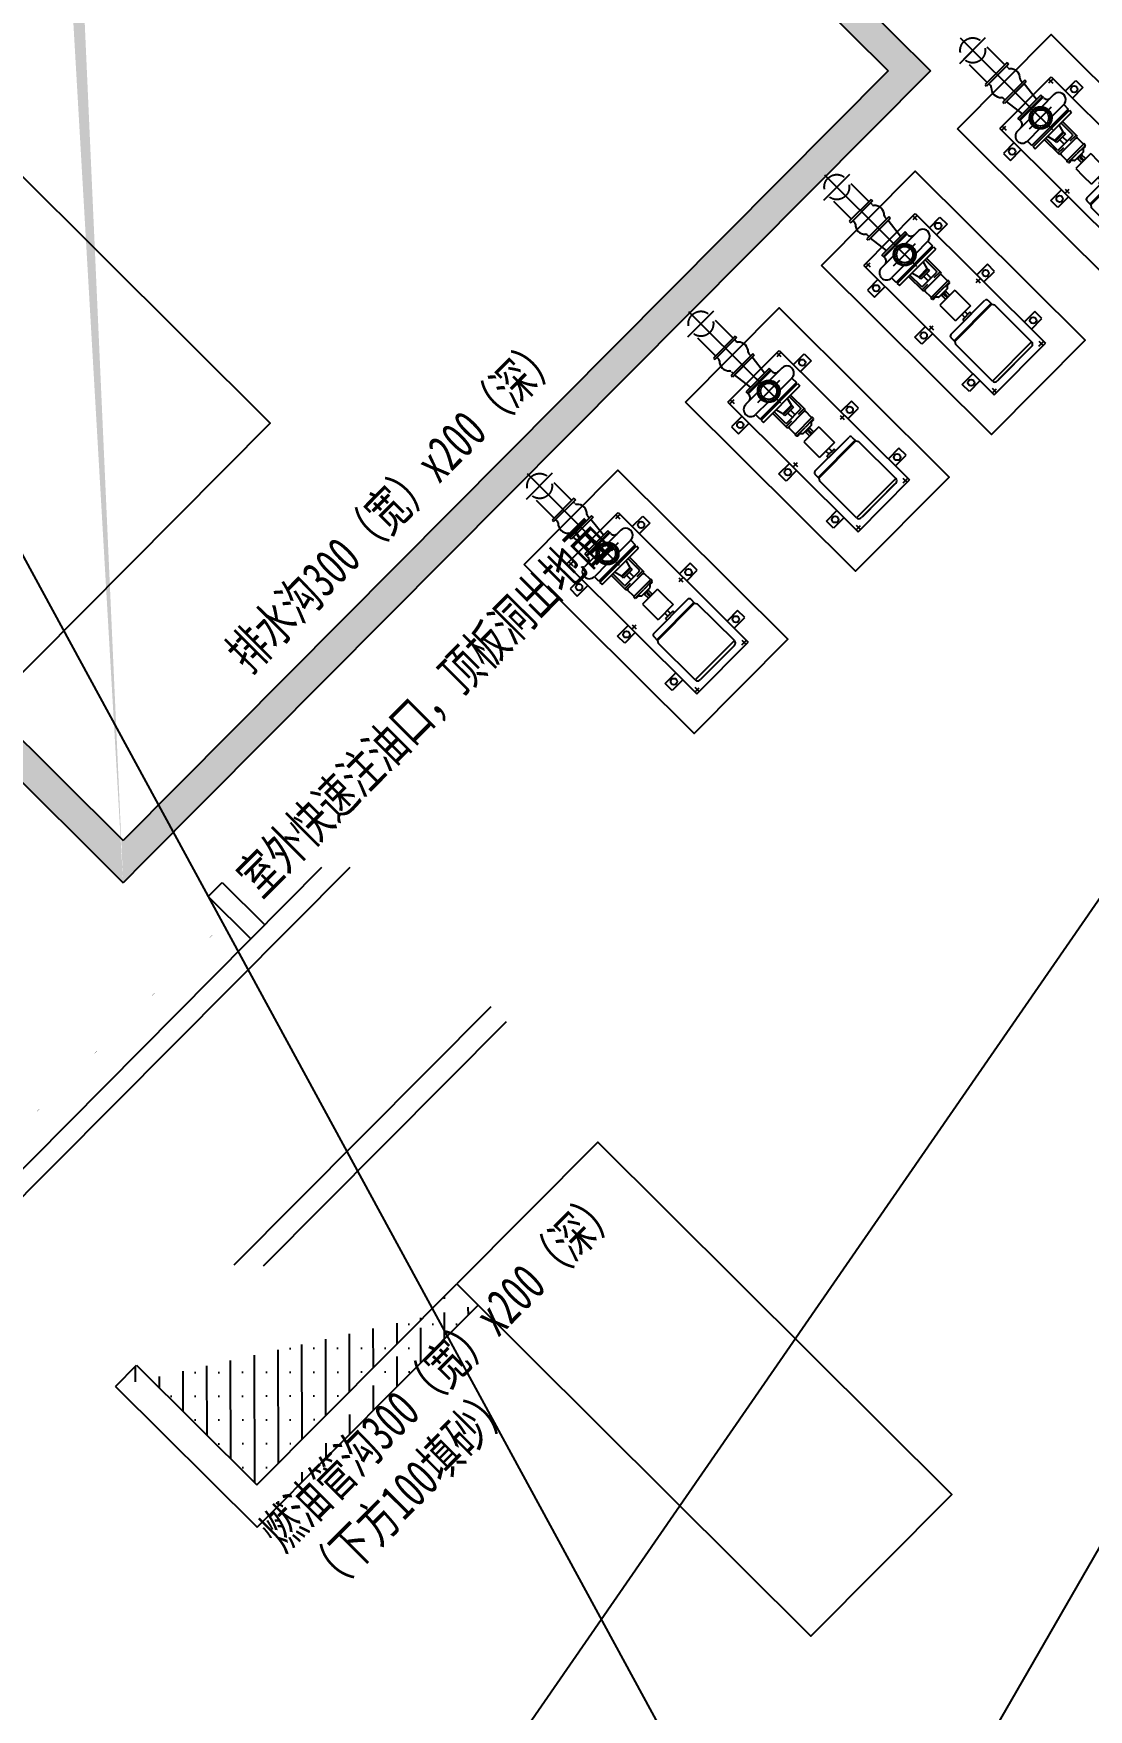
# Model space of a CAD drawing. Extents: x 517634312 to 520012312, y 3499191844 to 3500891844.
# Drawn here: x 518806803 to 518817366, y 3499824713 to 3499841490 of the extents above; entities that cross this region are included whole.
import ezdxf

# ---------------------------------------------------------------- set-up
doc = ezdxf.new("R2010")
doc.units = 0
doc.header["$LTSCALE"] = 1000
doc.linetypes.add('CENTER2', pattern=[1.125, 0.75, -0.125, 0.125, -0.125])
doc.linetypes.add('DASH', pattern=[0.35, 0.25, -0.1])
doc.layers.get('0').update_dxf_attribs({"linetype": 'CONTINUOUS'})
for name, color, linetype in [('H-BASE', 7, 'CONTINUOUS'), ('H-EQUP-PUMP', 4, 'CONTINUOUS'), ('H-HOLE', 7, 'CONTINUOUS'), ('H-PAPP-DIMS', 7, 'CONTINUOUS'), ('h-papp-valv', 3, 'CONTINUOUS'), ('H-PIPE-CTR', 1, 'DASH'), ('暖-水管-冷水供水', 181, 'CONTINUOUS'), ('暖-水管-空调-标注', 4, 'CONTINUOUS')]:
    doc.layers.add(name, color=color, linetype=linetype)
doc.layers.add('H-CONA', color=7, linetype='CONTINUOUS', plot=False)
doc.styles.add('TH-STYLE1', font='', dxfattribs={"width": 0.7})
doc.styles.get('TH-STYLE1').set_extended_font_data('STFangsong')

# ---------------------------------------------------------------- blocks, each defined once
blk = doc.blocks.new('端吸泵200T')
for p, q in [((0, 1840), (730, 1840)), ((0, 1840), (0, 0)), ((0, 1813), (61, 1813)), ((33, 1840), (33, 1784)), ((287, 1696), (107, 1696)), ((529, 1784), (201, 1784)), ((201, 1743), (201, 1784)), ((529, 1764), (201, 1764)), ((201, 1755), (529, 1755)), ((365, 1810), (365, 1460)), ((623, 1696), (442, 1696)), ((529, 1743), (529, 1784)), ((672, 1813), (730, 1813)), ((697, 1840), (697, 1784)), ((730, 1840), (730, 0)), ((288, 1555), (107, 1555)), ((107, 1491), (107, 1555)), ((208, 1626), (521, 1626)), ((623, 1555), (441, 1555)), ((623, 1555), (623, 1491)), ((623, 1491), (107, 1491)), ((107, 1491), (623, 1491)), ((107, 1475), (623, 1475)), ((107, 1475), (107, 1444)), ((107, 1444), (623, 1444)), ((237, 1233), (237, 1444)), ((257, 1283), (257, 1444)), ((304, 1367), (284, 1444)), ((304, 1337), (304, 1367)), ((426, 1367), (304, 1367)), ((426, 1357), (304, 1357)), ((426, 1367), (446, 1444)), ((426, 1337), (426, 1367)), ((473, 1283), (473, 1444)), ((493, 1233), (493, 1444)), ((623, 1475), (623, 1444)), ((237, 1253), (319, 1253)), ((237, 1233), (493, 1233)), ((257, 1225), (248, 1225)), ((248, 1137), (248, 1225)), ((257, 1225), (257, 1233)), ((268, 1273), (462, 1273)), ((426, 1337), (304, 1337)), ((345, 1337), (345, 1273)), ((385, 1337), (385, 1273)), ((411, 1253), (493, 1253)), ((473, 1225), (473, 1233)), ((473, 1225), (482, 1225)), ((482, 1137), (482, 1225)), ((242, 1117), (242, 1132)), ((255, 1135), (245, 1135)), ((271, 1114), (245, 1114)), ((487, 1135), (249, 1135)), ((249, 1108), (249, 1114)), ((252, 1107), (259, 1107)), ((466, 1019), (253, 1019)), ((253, 1019), (253, 916)), ((254, 1108), (254, 1114)), ((261, 1107), (268, 1107)), ((266, 1108), (266, 1114)), ((271, 1114), (365, 1114)), ((271, 1108), (271, 1114)), ((302, 1084), (273, 1113)), ((304, 1083), (365, 1083)), ((335, 1083), (335, 1075)), ((335, 1075), (395, 1075)), ((335, 1075), (336, 1074)), ((394, 1074), (336, 1074)), ((337, 1021), (337, 1074)), ((371, 1065), (359, 1065)), ((359, 1065), (359, 1021)), ((458, 1114), (365, 1114)), ((365, 1083), (426, 1083)), ((371, 1021), (371, 1065)), ((393, 1021), (393, 1074)), ((395, 1075), (394, 1074)), ((395, 1083), (395, 1075)), ((428, 1084), (458, 1114)), ((458, 1108), (458, 1114)), ((458, 1114), (485, 1114)), ((462, 1107), (478, 1107)), ((464, 1108), (464, 1114)), ((466, 1019), (466, 916)), ((475, 1108), (475, 1114)), ((481, 1108), (481, 1114)), ((488, 1117), (488, 1132)), ((0, 920), (61, 920)), ((33, 947), (33, 891)), ((253, 916), (253, 798)), ((466, 916), (466, 798)), ((672, 920), (730, 920)), ((697, 947), (697, 891)), ((102, 712), (102, 657)), ((123, 733), (607, 733)), ((466, 798), (253, 798)), ((416, 755), (314, 755)), ((314, 733), (314, 755)), ((416, 733), (314, 733)), ((345, 755), (345, 798)), ((385, 755), (385, 798)), ((416, 733), (416, 755)), ((628, 712), (628, 657)), ((102, 657), (87, 634)), ((87, 110), (87, 634)), ((102, 667), (628, 667)), ((102, 657), (628, 657)), ((628, 657), (643, 634)), ((643, 110), (643, 634)), ((0, 27), (59, 27)), ((0, 0), (730, 0)), ((33, 61), (33, -2)), ((643, 110), (87, 110)), ((609, 76), (121, 76)), ((594, 76), (136, 76)), ((664, 27), (730, 27)), ((697, 61), (697, -2))]:
    blk.add_line(p, q)
for centre, radius in [((365, 1626), 111), ((365, 1626), 104), ((364, 1626), 101), ((365, 1626), 81.8)]:
    blk.add_circle(centre, radius)
for centre, radius, start, end in [((107, 1626), 70.3, 90, 270), ((155, 1743), 46.7, 268.0103, 0), ((575, 1743), 46.7, 180, 271.9897), ((623, 1626), 70.3, 270, 90), ((268, 1283), 10.1, 180, 270), ((462, 1283), 10.1, 270, 0), ((245, 1132), 2.73, 90, 180), ((245, 1117), 2.73, 180, 270), ((251, 1137), 2.73, 180, 225.1423), ((252, 1111), 4.15, 227.4117, 312.5883), ((260, 1121), 14.9, 247.833, 292.167), ((268, 1111), 4.14, 227.252, 312.748), ((271, 1111), 2.73, 45, 90), ((304, 1086), 2.73, 225, 270), ((304, 1086), 2.73, 225, 270), ((426, 1086), 2.73, 270, 315), ((461, 1111), 4.15, 227.4117, 312.5883), ((470, 1121), 14.9, 247.833, 292.167), ((478, 1111), 4.14, 227.252, 312.748), ((485, 1132), 2.73, 0, 90), ((485, 1117), 2.73, 270, 0), ((485, 1137), 2.73, 314.8577, 0), ((123, 712), 20.3, 90, 180), ((607, 712), 20.3, 0, 90), ((121, 110), 33.9, 180, 270), ((609, 110), 33.9, 270, 0)]:
    blk.add_arc(centre, radius, start, end)
blk = doc.blocks.new('RJT250')
for p, q in [((0, 0), (0, 310)), ((0, 310), (20, 310)), ((20, 0), (20, 310)), ((20, 0), (20, 310)), ((46, 280), (20, 280)), ((225, 280), (250, 280)), ((250, 0), (250, 310)), ((250, 0), (250, 310)), ((270, 310), (250, 310)), ((270, 0), (270, 310)), ((0, 0), (20, 0)), ((46, 30), (20, 30)), ((225, 30), (250, 30)), ((270, 0), (250, 0))]:
    blk.add_line(p, q)
for centre, radius, start, end in [((46, 307), 26.8, 270, 310.5421), ((135, 221), 97.6, 42.2265, 137.7735), ((225, 307), 26.8, 229.4579, 270), ((46, 3), 26.8, 49.4579, 90), ((135, 89), 97.6, 222.2265, 317.7735), ((225, 3), 26.8, 90, 130.5421)]:
    blk.add_arc(centre, radius, start, end)

msp = doc.modelspace()

# ---------------------------------------------------------------- hatches: boundary and pattern name
at = {"layer": 'H-BASE'}
h = msp.add_hatch(dxfattribs=at)
h.set_pattern_fill('ANSI35', color=256, scale=30)
h.set_pattern_definition([(90.1573, (518839106.9, 3499796143.69), (-190.4993, -0.523), []), (90.1573, (518839201.89, 3499796239.2), (-190.4993, -0.523), [238.125, -47.625, 0, -47.625])])
h.paths.add_polyline_path([(518802741.572, 3499838343.8679), (518810401.5525, 3499846046.0217), (518815359.6697, 3499841115.0528), (518807699.6892, 3499833412.899)], flags=16)
edge = h.paths.add_edge_path()
edge.add_line((518802317.3096, 3499838342.7032), (518810188.8389, 3499846257.5706))
edge.add_line((518810188.8389, 3499846257.5706), (518806732.8711, 3499849694.6152))
edge.add_line((518810400.3878, 3499846470.2842), (518806944.42, 3499849907.3288))
edge.add_line((518810400.3878, 3499846470.2842), (518815783.9322, 3499841116.2175))
edge.add_line((518815783.9322, 3499841116.2175), (518807912.4028, 3499833201.3501))
edge.add_line((518802317.3096, 3499838342.7032), (518807700.8539, 3499832988.6365))
edge.add_line((518806732.8711, 3499849694.6152), (518806944.42, 3499849907.3288))
edge.add_line((518807912.4028, 3499833201.3501), (518807700.8539, 3499832988.6365))
h = msp.add_hatch(dxfattribs=at)
h.set_pattern_fill('SACNCR', color=256, scale=100)
h.set_pattern_definition([(90.1573, (518839106.9, 3499796143.7), (-238.1241, -0.6537), []), (90.1573, (518839225.64, 3499796263.08), (-238.1241, -0.6537), [0, -238.125])])
edge = h.paths.add_edge_path()
edge.add_line((518807835.4795, 3499828160.6102), (518809040.8562, 3499826961.8336))
edge.add_line((518809040.8562, 3499826961.8336), (518811041.6041, 3499828973.597))
edge.add_line((518809042.0209, 3499826537.5711), (518811254.3177, 3499828762.0481))
edge.add_line((518807623.9307, 3499827947.8966), (518809042.0209, 3499826537.5711))
edge.add_line((518807623.9307, 3499827947.8966), (518807835.4795, 3499828160.6102))

# ---------------------------------------------------------------- linework, layer by layer
for p, q in [((518807912.4028, 3499833201.3501), (518807700.8539, 3499832988.6365)), ((518811041.6041, 3499828973.597), (518811254.3177, 3499828762.0481))]:
    msp.add_line(p, q)
for p, q in [((518810400.3878, 3499846470.2842), (518815783.9322, 3499841116.2175)), ((518810401.5525, 3499846046.0217), (518815359.6697, 3499841115.0528)), ((518815359.6697, 3499841115.0528), (518807699.6892, 3499833412.899)), ((518815783.9322, 3499841116.2175), (518807912.4028, 3499833201.3501)), ((518817134.3082, 3499840914.105), (518817240.0826, 3499841020.4618)), ((518817240.0826, 3499841020.4618), (518817310.9871, 3499840949.9455)), ((518817310.9871, 3499840949.9455), (518817205.2127, 3499840843.5887)), ((518816619.5392, 3499840396.5019), (518816513.7648, 3499840290.1451)), ((518816584.6693, 3499840219.6288), (518816690.4438, 3499840325.9856)), ((518816513.7648, 3499840290.1451), (518816584.6693, 3499840219.6288)), ((518816988.8252, 3499839817.6859), (518817094.5996, 3499839924.0427)), ((518817059.7297, 3499839747.1696), (518816988.8252, 3499839817.6859)), ((518817165.5041, 3499839853.5264), (518817059.7297, 3499839747.1696)), ((518815773.3437, 3499839545.6475), (518815879.1182, 3499839652.0043)), ((518815879.1182, 3499839652.0043), (518815950.0227, 3499839581.488)), ((518815950.0227, 3499839581.488), (518815844.2483, 3499839475.1312)), ((518816354.1785, 3499839179.5452), (518816248.4041, 3499839073.1884)), ((518816425.0831, 3499839109.0289), (518816354.1785, 3499839179.5452)), ((518815258.5748, 3499839028.0444), (518815152.8004, 3499838921.6877)), ((518815223.7049, 3499838851.1714), (518815329.4793, 3499838957.5282)), ((518816319.3086, 3499839002.6721), (518816425.0831, 3499839109.0289)), ((518815152.8004, 3499838921.6877), (518815223.7049, 3499838851.1714)), ((518816829.2389, 3499838707.086), (518816723.4644, 3499838600.7292)), ((518816794.369, 3499838530.2129), (518816900.1434, 3499838636.5697)), ((518816900.1434, 3499838636.5697), (518816829.2389, 3499838707.086)), ((518815627.8607, 3499838449.2285), (518815733.6352, 3499838555.5853)), ((518815698.7653, 3499838378.7122), (518815627.8607, 3499838449.2285)), ((518815804.5397, 3499838485.069), (518815698.7653, 3499838378.7122)), ((518802317.3096, 3499838342.7032), (518807700.8539, 3499832988.6365)), ((518802741.572, 3499838343.8679), (518807699.6892, 3499833412.899)), ((518814412.3793, 3499838177.1901), (518814518.1537, 3499838283.5469)), ((518814518.1537, 3499838283.5469), (518814589.0583, 3499838213.0306)), ((518814589.0583, 3499838213.0306), (518814483.2838, 3499838106.6738)), ((518816102.9211, 3499837976.7693), (518816208.6955, 3499838083.1261)), ((518816173.8256, 3499837906.253), (518816102.9211, 3499837976.7693)), ((518816279.6, 3499838012.6098), (518816173.8256, 3499837906.253)), ((518814993.2141, 3499837811.0877), (518814887.4397, 3499837704.7309)), ((518815064.1186, 3499837740.5714), (518814993.2141, 3499837811.0877)), ((518813897.6104, 3499837659.587), (518813791.8359, 3499837553.2302)), ((518814958.3442, 3499837634.2146), (518815064.1186, 3499837740.5714)), ((518813791.8359, 3499837553.2302), (518813862.7405, 3499837482.7139)), ((518813862.7405, 3499837482.7139), (518813968.5149, 3499837589.0707)), ((518815468.2744, 3499837338.6286), (518815362.5, 3499837232.2718)), ((518815539.179, 3499837268.1123), (518815468.2744, 3499837338.6286)), ((518814266.8963, 3499837080.771), (518814372.6707, 3499837187.1278)), ((518814443.5753, 3499837116.6115), (518814337.8008, 3499837010.2547)), ((518815433.4045, 3499837161.7555), (518815539.179, 3499837268.1123)), ((518814337.8008, 3499837010.2547), (518814266.8963, 3499837080.771)), ((518812797.5599, 3499836553.48), (518812903.3343, 3499836659.8368)), ((518812903.3343, 3499836659.8368), (518812974.2388, 3499836589.3205)), ((518814741.9566, 3499836608.3119), (518814847.7311, 3499836714.6687)), ((518814812.8612, 3499836537.7956), (518814741.9566, 3499836608.3119)), ((518814918.6356, 3499836644.1524), (518814812.8612, 3499836537.7956)), ((518812974.2388, 3499836589.3205), (518812868.4644, 3499836482.9637)), ((518813378.3947, 3499836187.3776), (518813272.6202, 3499836081.0208)), ((518813343.5248, 3499836010.5045), (518813449.2992, 3499836116.8613)), ((518813449.2992, 3499836116.8613), (518813378.3947, 3499836187.3776)), ((518812282.7909, 3499836035.8769), (518812177.0165, 3499835929.5201)), ((518812177.0165, 3499835929.5201), (518812247.921, 3499835859.0038)), ((518812247.921, 3499835859.0038), (518812353.6955, 3499835965.3606)), ((518813853.455, 3499835714.9185), (518813747.6806, 3499835608.5617)), ((518813818.5851, 3499835538.0454), (518813924.3596, 3499835644.4022)), ((518813924.3596, 3499835644.4022), (518813853.455, 3499835714.9185)), ((518812652.0769, 3499835457.061), (518812757.8513, 3499835563.4178)), ((518812722.9814, 3499835386.5447), (518812652.0769, 3499835457.061)), ((518812828.7558, 3499835492.9015), (518812722.9814, 3499835386.5447)), ((518813127.1372, 3499834984.6018), (518813232.9117, 3499835090.9586)), ((518813198.0418, 3499834914.0855), (518813127.1372, 3499834984.6018)), ((518813303.8162, 3499835020.4423), (518813198.0418, 3499834914.0855)), ((518809969.495, 3499833142.5993), (518805994.2921, 3499829145.5096)), ((518809686.6534, 3499833141.8228), (518806084.0829, 3499829507.9767)), ((518809040.8562, 3499826961.8336), (518811041.6041, 3499828973.597)), ((518809042.0209, 3499826537.5711), (518811254.3177, 3499828762.0481)), ((518807623.9307, 3499827947.8966), (518807835.4795, 3499828160.6102)), ((518807835.4795, 3499828160.6102), (518809040.8562, 3499826961.8336)), ((518807623.9307, 3499827947.8966), (518809042.0209, 3499826537.5711))]:
    msp.add_line(p, q, dxfattribs=at)
for points in [[(518816053.4677, 3499840536.3698), (518816991.3344, 3499841479.4), (518818693.0431, 3499839787.009), (518817755.1764, 3499838843.9788)], [(518814692.5033, 3499839167.9123), (518815630.37, 3499840110.9426), (518817332.0787, 3499838418.5516), (518816394.212, 3499837475.5213)], [(518813331.5388, 3499837799.4549), (518814269.4055, 3499838742.4851), (518815971.1143, 3499837050.0941), (518815033.2476, 3499836107.0639)], [(518811716.7194, 3499836175.7448), (518812654.5861, 3499837118.775), (518814356.2948, 3499835426.384), (518813418.4282, 3499834483.3538)], [(518811041.6041, 3499828973.597), (518814586.8306, 3499825447.7824), (518815997.1565, 3499826865.873), (518812451.9299, 3499830391.6876)]]:
    msp.add_lwpolyline(points, close=True, dxfattribs=at)
for centre in [(518817222.6477, 3499840932.0252), (518816602.1043, 3499840308.0654), (518817077.1646, 3499839835.6062), (518815861.6832, 3499839563.5678), (518816336.7436, 3499839091.1086), (518815241.1398, 3499838939.6079), (518816811.8039, 3499838618.6495), (518815716.2002, 3499838467.1487), (518814500.7188, 3499838195.1103), (518816191.2606, 3499837994.6896), (518814975.7791, 3499837722.6512), (518813880.1754, 3499837571.1505), (518815450.8395, 3499837250.192), (518814355.2358, 3499837098.6913), (518812885.8994, 3499836571.4002), (518814830.2961, 3499836626.2321), (518813360.9597, 3499836098.9411), (518812265.356, 3499835947.4404), (518813836.0201, 3499835626.4819), (518812740.4163, 3499835474.9812), (518813215.4767, 3499835002.5221)]:
    msp.add_circle(centre, 32.5, dxfattribs=at)
at = {"layer": 'H-CONA', "color": 4}
msp.add_line((518799893.6224, 3499848752.1055), (518851451.505, 3499754023.0992), dxfattribs=at)
at = {"layer": 'H-CONA', "color": 6}
for p, q in [((518821862.7651, 3499833954.9898), (518799418.1752, 3499794989.5556)), ((518817932.4517, 3499833491.7148), (518792061.3863, 3499796050.008))]:
    msp.add_line(p, q, dxfattribs=at)
at = {"layer": 'H-CONA'}
for p, q in [((518808812.8384, 3499829163.0456), (518811386.7047, 3499831751.0827)), ((518809105.5265, 3499829154.0273), (518811538.3613, 3499831600.2565))]:
    msp.add_line(p, q, dxfattribs=at)
at = {"layer": 'H-CONA', "color": 6, "const_width": 0.1}
msp.add_lwpolyline([(518808765.2704, 3499832638.55), (518806066.7935, 3499829925.2162), (518806639.5601, 3499829355.5858), (518806639.162, 3499829524.0879)], dxfattribs=at)
at = {"layer": 'H-HOLE'}
for points in [[(518802099.1217, 3499838984.5774), (518804919.7734, 3499841820.7587), (518809174.0434, 3499837589.7829), (518806353.3918, 3499834753.6017)], [(518808693.5894, 3499832991.9079), (518809119.0165, 3499832568.8102), (518808977.984, 3499832427.0011), (518808552.5568, 3499832850.0989)]]:
    msp.add_lwpolyline(points, close=True, dxfattribs=at)
at = {"layer": 'H-PAPP-DIMS'}
for p, q in [((518816076.9582, 3499841190.2068), (518816336.4581, 3499841451.1355)), ((518816774.8592, 3499840756.8091), (518816086.0277, 3499841441.8689)), ((518814715.9937, 3499839821.7494), (518814975.4937, 3499840082.678)), ((518815413.8947, 3499839388.3517), (518814725.0633, 3499840073.4114)), ((518813355.0293, 3499838453.2919), (518813614.5292, 3499838714.2206)), ((518814052.9303, 3499838019.8942), (518813364.0988, 3499838704.954)), ((518811740.2099, 3499836829.5818), (518811999.7098, 3499837090.5105)), ((518812438.1109, 3499836396.1841), (518811749.2794, 3499837081.2439))]:
    msp.add_line(p, q, dxfattribs=at)
at = {"layer": 'H-PIPE-CTR'}
for p, q in [((518816529.4275, 3499841177.1903), (518816295.4425, 3499841409.8941)), ((518816353.1367, 3499840999.929), (518816119.1518, 3499841232.6328)), ((518816845.3754, 3499840827.7136), (518816721.1955, 3499840986.4724)), ((518816704.3429, 3499840685.9046), (518816544.9047, 3499840809.211)), ((518815168.463, 3499839808.7329), (518814934.4781, 3499840041.4366)), ((518814992.1723, 3499839631.4715), (518814758.1874, 3499839864.1753)), ((518815484.411, 3499839459.2562), (518815360.231, 3499839618.0149)), ((518815343.3784, 3499839317.4471), (518815183.9403, 3499839440.7536)), ((518813807.4986, 3499838440.2754), (518813573.5137, 3499838672.9792)), ((518813631.2079, 3499838263.0141), (518813397.2229, 3499838495.7179)), ((518814123.4466, 3499838090.7987), (518813999.2666, 3499838249.5575)), ((518813982.414, 3499837948.9897), (518813822.9759, 3499838072.2961)), ((518812192.6792, 3499836816.5653), (518811958.6942, 3499837049.2691)), ((518812016.3885, 3499836639.304), (518811782.4035, 3499836872.0078)), ((518812508.6272, 3499836467.0887), (518812384.4472, 3499836625.8474)), ((518812367.5946, 3499836325.2796), (518812208.1564, 3499836448.5861))]:
    msp.add_line(p, q, dxfattribs=at)
for centre in [(518816207.2972, 3499841321.2634), (518814846.3327, 3499839952.806), (518813485.3683, 3499838584.3485), (518811870.5489, 3499836960.6384)]:
    msp.add_circle(centre, 125, dxfattribs=at)
at = {"layer": '暖-水管-冷水供水'}
for p, q in [((518816544.9047, 3499840809.211), (518816721.1955, 3499840986.4724)), ((518815183.9403, 3499839440.7536), (518815360.231, 3499839618.0149)), ((518813822.9759, 3499838072.2961), (518813999.2666, 3499838249.5575)), ((518812208.1564, 3499836448.5861), (518812384.4472, 3499836625.8474))]:
    msp.add_line(p, q, dxfattribs=at)
at = {"layer": '暖-水管-空调-标注', "linetype": 'CENTER2'}
for p, q in [((518816119.1503, 3499841232.6312), (518816303.3779, 3499841417.8731)), ((518814758.1858, 3499839864.1738), (518814942.4134, 3499840049.4157)), ((518813397.2214, 3499838495.7163), (518813581.449, 3499838680.9582)), ((518811782.402, 3499836872.0062), (518811966.6296, 3499837057.2481))]:
    msp.add_line(p, q, dxfattribs=at)

# ---------------------------------------------------------------- block references
at = {"layer": 'H-EQUP-PUMP', "rotation": 45.15729226306229}
for p in [(518817782.3735, 3499839240.0347), (518816421.4091, 3499837871.5773), (518815060.4447, 3499836503.1198), (518813445.6253, 3499834879.4097)]:
    msp.add_blockref('端吸泵200T', p, dxfattribs=at)
at = {"layer": 'h-papp-valv', "rotation": 135.1572922630623}
for p in [(518816742.3504, 3499841007.7437), (518815381.3859, 3499839639.2863), (518814020.4215, 3499838270.8288), (518812405.6021, 3499836647.1187)]:
    msp.add_blockref('RJT250', p, dxfattribs=at)

# ---------------------------------------------------------------- texts
at = {"layer": 'H-CONA', "char_height": 375, "attachment_point": 1, "style": 'TH-STYLE1'}
for s, width, insert, rotation in [('排水沟300（宽）x200（深）', 5295.832619, (518808702.8117, 3499835333.2189), 45.15729226), ('室外快速注油口，顶板洞出地面', 6436.799152, (518808811.3738, 3499833088.8134), 45.15729226), ('燃油管沟300（宽）x200（深）（下方100填砂）', 5295.832619, (518809042.0209, 3499826537.5711), 45.15729231)]:
    msp.add_mtext_dynamic_manual_height_columns(s, width=width, gutter_width=32731.049, heights=[0], dxfattribs=dict(at, insert=insert, rotation=rotation))

doc.saveas('drawing.dxf')
